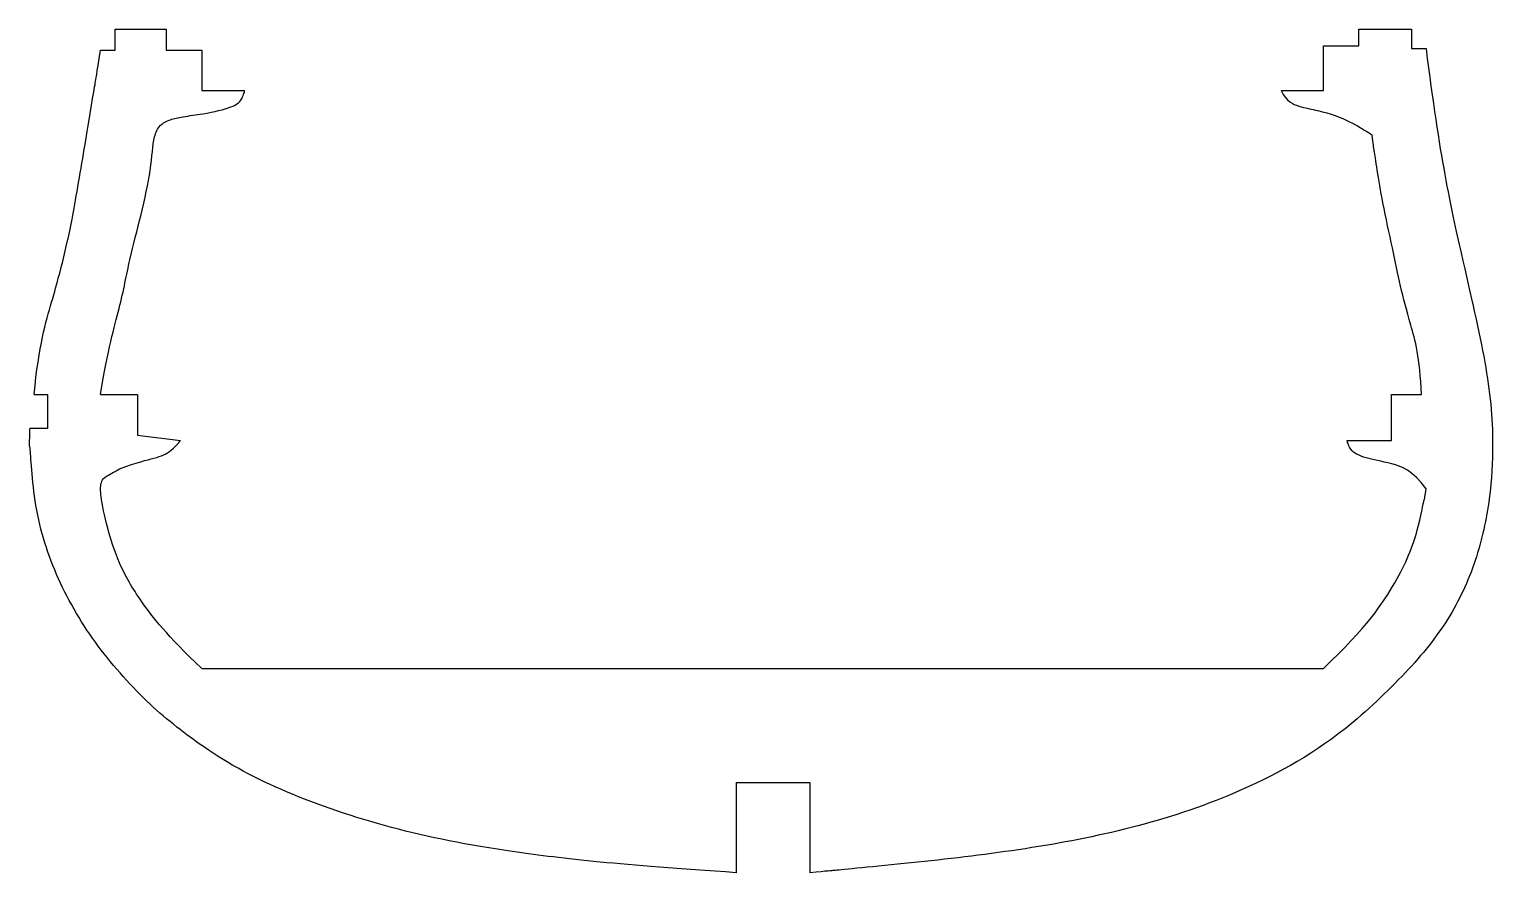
# Model space of a CAD drawing. Header units: millimetres. Extents: x -19 to 140, y -22 to 69.
import ezdxf

# ---------------------------------------------------------------- set-up
doc = ezdxf.new("R2010")
doc.units = ezdxf.units.MM

msp = doc.modelspace()

# ---------------------------------------------------------------- linework, layer by layer
at = {"color": 7, "linetype": 'Continuous'}
for p, q in [((-9.4, 67.17), (-9.4, 69.43)), ((-9.4, 69.43), (-3.88, 69.43)), ((-3.88, 69.43), (-3.88, 67.17)), ((125.73, 67.63), (125.73, 69.43)), ((125.73, 69.43), (131.44, 69.43)), ((131.44, 69.43), (131.44, 67.35)), ((-11.01, 67.17), (-9.4, 67.17)), ((-3.88, 67.17), (0, 67.17)), ((0, 67.17), (0, 62.77)), ((121.89, 62.77), (121.89, 67.63)), ((121.89, 67.63), (125.73, 67.63)), ((131.44, 67.35), (133.03, 67.35)), ((0, 62.77), (4.65, 62.77)), ((117.28, 62.77), (121.89, 62.77)), ((-18.22, 29.76), (-16.75, 29.76)), ((-16.75, 29.76), (-16.75, 26.04)), ((-11.01, 29.76), (-6.97, 29.76)), ((-6.97, 29.76), (-6.97, 25.34)), ((129.28, 24.76), (129.28, 29.76)), ((129.28, 29.76), (132.53, 29.76)), ((-16.75, 26.04), (-18.68, 26.04)), ((-6.97, 25.34), (-2.33, 24.76)), ((124.48, 24.76), (129.28, 24.76)), ((0, 0), (121.89, 0)), ((58.08, -12.4), (66.08, -12.4)), ((58.08, -12.4), (58.08, -22.2)), ((66.08, -12.4), (66.08, -22.2))]:
    msp.add_line(p, q, dxfattribs=at)
for points, knots in [([(-18.22, 29.76), (-17.71, 35.09), (-16.16, 40.19), (-14.78, 45.36), (-13.72, 50.6), (-11.01, 67.17), (-11.86, 61.64), (-11.01, 67.17)], [0, 0, 0, 0, 0.14028, 0.280124, 0.420062, 0.560134, 1, 1, 1, 1]), ([(133.03, 67.35), (134.48, 55.67), (137.03, 44.18), (139.73, 32.73), (140.42, 25.69), (140.11, 18.59), (138.61, 11.59), (135.64, 5.21), (131.21, -0.26), (122.69, -8.42), (112.26, -13.9), (101.06, -17.54), (89.49, -19.73), (77.79, -21.11), (66.08, -22.2), (69.99, -21.85), (66.08, -22.2)], [0, 0, 0, 0, 0.083229, 0.166503, 0.249704, 0.299678, 0.350007, 0.400619, 0.450362, 0.500131, 0.58362, 0.666915, 0.750217, 0.833478, 0.916812, 1, 1, 1, 1]), ([(-11.01, 29.76), (-10.21, 34.67), (-8.77, 39.47), (-7.88, 44.4), (-6.58, 49.21), (-5.39, 54.67), (-5.35, 57.3), (-4.75, 58.93), (-3.6, 59.59), (-2.03, 59.96), (0.76, 60.3), (3.51, 60.97), (4.36, 61.68), (4.65, 62.77), (4.6, 62.38), (4.65, 62.77)], [0, 0, 0, 0, 0.1222945, 0.2452376, 0.3680057, 0.4903588, 0.6273564, 0.6918676, 0.7344849, 0.7670675, 0.8065448, 0.8756477, 0.9451449, 0.9721904, 1, 1, 1, 1]), ([(117.28, 62.77), (117.92, 61.57), (119.19, 61.01), (122.17, 60.46), (124.75, 59.5), (127.19, 57.92), (126.4, 58.48), (127.19, 57.92)], [0, 0, 0, 0, 0.118962, 0.240467, 0.505473, 0.745404, 1, 1, 1, 1]), ([(132.53, 29.76), (132.39, 33.76), (131.28, 37.63), (130.21, 41.53), (129.44, 45.48), (128.06, 51.65), (127.19, 57.92), (127.43, 55.82), (127.19, 57.92)], [0, 0, 0, 0, 0.139199, 0.279354, 0.419939, 0.559915, 0.779922, 1, 1, 1, 1]), ([(58.08, -22.2), (45.49, -21.38), (32.94, -20), (20.56, -17.56), (8.62, -13.49), (1.14, -9.44), (-5.68, -4.14), (-11.48, 2.26), (-15.85, 9.56), (-18.38, 17.56), (-18.68, 26.04), (-18.75, 23.19), (-18.68, 26.04)], [0, 0, 0, 0, 0.124118, 0.248422, 0.372514, 0.496671, 0.58029, 0.665343, 0.750334, 0.834022, 0.916506, 1, 1, 1, 1]), ([(-8.94, 21.67), (-7.01, 22.41), (-4.9, 22.84), (-3.41, 23.47), (-2.33, 24.76), (-2.65, 24.28), (-2.33, 24.76)], [0, 0, 0, 0, 0.2744195, 0.5616428, 0.7762711, 1, 1, 1, 1]), ([(133.03, 19.51), (131.58, 21.54), (129, 22.38), (126.42, 22.81), (124.78, 23.53), (124.48, 24.76), (124.52, 24.3), (124.48, 24.76)], [0, 0, 0, 0, 0.229727, 0.479687, 0.720015, 0.884057, 1, 1, 1, 1]), ([(0, 0), (-3.8, 3.56), (-6.82, 7.46), (-8.94, 11.08), (-10.39, 15.53), (-10.96, 18.53), (-11.06, 19.95), (-10.69, 20.69), (-10.04, 21.04), (-8.94, 21.67), (-9.29, 21.44), (-8.94, 21.67)], [0, 0, 0, 0, 0.197877, 0.385226, 0.544484, 0.722337, 0.838136, 0.892156, 0.923504, 0.951751, 1, 1, 1, 1]), ([(121.89, 0), (126.59, 4.43), (130.21, 9.8), (132.11, 14.51), (133.03, 19.51), (132.8, 17.82), (133.03, 19.51)], [0, 0, 0, 0, 0.279579, 0.560176, 0.780093, 1, 1, 1, 1])]:
    msp.add_open_spline(points, degree=3, knots=knots, dxfattribs=at)

doc.saveas('drawing.dxf')
